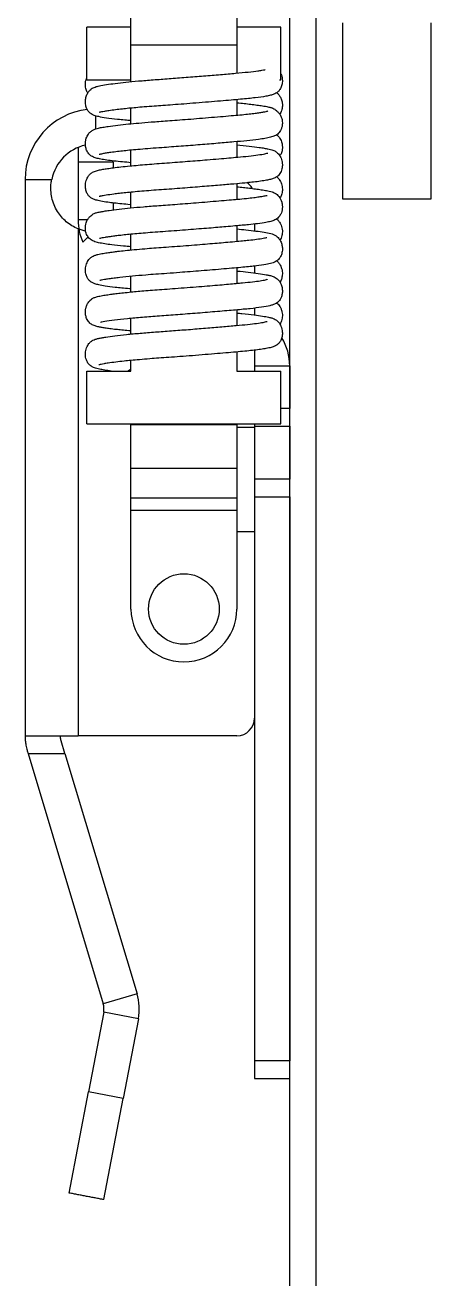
# Model space of a CAD drawing. Extents: x -18489 to 195597, y -1599 to 112111.
# Drawn here: x 15012.29 to 15014.59, y 26354.89 to 26362 of the extents above; entities that cross this region are included whole.
import ezdxf

# ---------------------------------------------------------------- set-up
doc = ezdxf.new("R2010")
doc.units = 0
doc.header["$LTSCALE"] = 100
doc.layers.add('188K-SM-07-F10-MECH-CR PIPE-Y2257103$0$AP7P1-SM-08-FNN-120-A(4)-SMP$0$15P6-SM-08-FNN-320-A(10)-UIS-TCM$0$15P6-SM-08-FNN-00-(@10)170308-MIC$0$0-CDS', color=140, linetype='Continuous')

# ---------------------------------------------------------------- blocks, each defined once
blk = doc.blocks.new('188K-SM-07-F10-MECH-CR PIPE-Y2257103$0$CDS-CVD')
at = {"layer": '188K-SM-07-F10-MECH-CR PIPE-Y2257103$0$AP7P1-SM-08-FNN-120-A(4)-SMP$0$15P6-SM-08-FNN-320-A(10)-UIS-TCM$0$15P6-SM-08-FNN-00-(@10)170308-MIC$0$0-CDS', "ltscale": 0.1}
for p, q in [((15013.79, -72980.4769), (15013.79, -72972.4769)), ((15012.89, -72972.8769), (15012.89, -72972.5269)), ((15013.49, -72972.5269), (15013.49, -72972.8769)), ((15013.94, -72980.3269), (15013.94, -72972.6269)), ((15012.89, -72972.7769), (15012.64, -72972.7769)), ((15012.64, -72973.0769), (15012.64, -72972.7769)), ((15013.74, -72972.7769), (15013.49, -72972.7769)), ((15013.74, -72973.0769), (15013.74, -72972.7769)), ((15014.09, -72973.7522), (15014.09, -72972.7522)), ((15014.59, -72972.7522), (15014.59, -72973.7522)), ((15012.89, -72972.8769), (15013.49, -72972.8769)), ((15012.89, -72973.0858), (15012.89, -72972.8769)), ((15013.49, -72972.8769), (15013.49, -72973.0368)), ((15012.89, -72973.0769), (15012.64, -72973.0769)), ((15013.74, -72973.0769), (15013.7319, -72973.0769)), ((15013.49, -72973.1874), (15013.49, -72973.2754)), ((15012.69, -72973.3543), (15012.69, -72973.279)), ((15012.89, -72973.3243), (15012.89, -72973.2357)), ((15013.49, -72973.426), (15013.49, -72973.514)), ((15012.59, -72973.4591), (15012.59, -72973.5399)), ((15012.89, -72973.5628), (15012.89, -72973.4743)), ((15012.59, -72973.5399), (15012.79, -72973.5399)), ((15012.59, -72973.5399), (15012.59, -72973.8701)), ((15012.79, -72973.5399), (15012.79, -72973.5739)), ((15012.29, -72973.6399), (15012.29, -72976.7959)), ((15012.29, -72973.6399), (15012.4409, -72973.6399)), ((15012.89, -72973.8014), (15012.89, -72973.7129)), ((15013.49, -72973.6646), (15013.49, -72973.7526)), ((15012.79, -72973.7738), (15012.79, -72973.8127)), ((15014.59, -72973.7522), (15014.09, -72973.7522)), ((15012.6437, -72973.8701), (15012.59, -72973.8701)), ((15012.6296, -72973.9335), (15012.59, -72973.9208)), ((15012.59, -72973.9208), (15012.59, -72976.7959)), ((15012.6329, -72973.9343), (15012.6296, -72973.9335)), ((15013.49, -72973.9032), (15013.49, -72973.9911)), ((15013.59, -72973.8932), (15013.59, -72973.9318)), ((15012.648, -72973.9665), (15012.6177, -72973.9961)), ((15012.89, -72974.04), (15012.89, -72973.9514)), ((15013.49, -72974.1417), (15013.49, -72974.2297)), ((15013.59, -72974.1318), (15013.59, -72974.1705)), ((15012.89, -72974.2785), (15012.89, -72974.19)), ((15012.89, -72974.5172), (15012.89, -72974.4287)), ((15013.49, -72974.3803), (15013.49, -72974.4683)), ((15013.59, -72974.3701), (15013.59, -72974.4089)), ((15013.59, -72974.4067), (15013.5948, -72974.4096)), ((15013.49, -72974.6188), (15013.49, -72974.7269)), ((15013.59, -72974.6089), (15013.59, -72974.7269)), ((15012.8705, -72974.7269), (15012.8871, -72974.7169)), ((15012.8871, -72974.7169), (15012.89, -72974.7145)), ((15012.89, -72974.7269), (15012.89, -72974.6671)), ((15013.59, -72974.6966), (15013.79, -72974.6966)), ((15013.79, -72974.6966), (15013.79, -72974.9399)), ((15012.64, -72975.0269), (15012.64, -72974.7269)), ((15012.64, -72974.7269), (15012.89, -72974.7269)), ((15013.49, -72974.7269), (15013.74, -72974.7269)), ((15013.74, -72975.0269), (15013.74, -72974.7269)), ((15013.79, -72974.9399), (15013.74, -72974.9399)), ((15013.79, -72975.0399), (15013.79, -72974.9399)), ((15012.64, -72975.0269), (15013.74, -72975.0269)), ((15012.89, -72975.0319), (15012.89, -72975.0269)), ((15013.49, -72975.0319), (15012.89, -72975.0319)), ((15012.89, -72975.2794), (15012.89, -72975.0319)), ((15013.49, -72975.0269), (15013.49, -72975.0319)), ((15013.49, -72975.0319), (15013.49, -72975.2794)), ((15013.59, -72975.0469), (15013.49, -72975.0469)), ((15013.59, -72975.0269), (15013.59, -72975.0399)), ((15013.59, -72975.0399), (15013.59, -72975.3399)), ((15013.59, -72975.0399), (15013.79, -72975.0399)), ((15013.79, -72975.0399), (15013.79, -72975.3399)), ((15013.49, -72975.2794), (15012.89, -72975.2794)), ((15012.89, -72975.4476), (15012.89, -72975.2794)), ((15013.49, -72975.2794), (15013.49, -72975.4476)), ((15013.59, -72975.3399), (15013.59, -72975.4399)), ((15013.79, -72975.3399), (15013.59, -72975.3399)), ((15013.79, -72975.4399), (15013.79, -72975.3399)), ((15013.49, -72975.4476), (15012.89, -72975.4476)), ((15012.89, -72975.5183), (15012.89, -72975.4476)), ((15013.49, -72975.4476), (15013.49, -72975.5183)), ((15013.59, -72975.4399), (15013.79, -72975.4399)), ((15013.59, -72975.4399), (15013.59, -72975.6399)), ((15013.79, -72975.4399), (15013.79, -72978.6399)), ((15013.49, -72975.5183), (15012.89, -72975.5183)), ((15012.89, -72976.0769), (15012.89, -72975.5183)), ((15013.49, -72975.5183), (15013.49, -72976.0769)), ((15013.59, -72975.6399), (15013.49, -72975.6399)), ((15013.59, -72975.6399), (15013.59, -72976.6959)), ((15013.59, -72976.6959), (15013.59, -72978.6399)), ((15012.29, -72976.7959), (15012.59, -72976.7959)), ((15012.5156, -72976.8959), (15012.4942, -72976.8246)), ((15013.49, -72976.7959), (15012.59, -72976.7959)), ((15012.3026, -72976.8821), (15012.3067, -72976.8959)), ((15012.3067, -72976.8959), (15012.5156, -72976.8959)), ((15012.3067, -72976.8959), (15012.7329, -72978.3165)), ((15012.5156, -72976.8959), (15012.9245, -72978.2591)), ((15012.9245, -72978.2591), (15012.7329, -72978.3165)), ((15012.7354, -72978.364), (15012.6494, -72978.8153)), ((15012.9319, -72978.4014), (15012.7354, -72978.364)), ((15012.9319, -72978.4014), (15012.8459, -72978.8527)), ((15013.79, -72978.6399), (15013.59, -72978.6399)), ((15013.59, -72978.6399), (15013.59, -72978.7399)), ((15013.79, -72978.7399), (15013.79, -72978.6399)), ((15013.59, -72978.7399), (15013.79, -72978.7399)), ((15012.54, -72979.3899), (15012.6494, -72978.8153)), ((15012.8459, -72978.8527), (15012.6494, -72978.8153)), ((15012.7364, -72979.4274), (15012.8459, -72978.8527))]:
    blk.add_line(p, q, dxfattribs=at)
blk.add_circle((15013.19, -72976.0769), 0.2, dxfattribs=at)
for centre, radius, start, end in [((15012.69, -72973.6399), 0.4, 96.63321, 180), ((15012.6858, -72973.6899), 0.25, 102.42631, 168.46304), ((15013.49, -72973.7399), 0.1, 29.71571, 55.29168), ((15012.89, -72973.8701), 0.3, 180, 204.84126), ((15013.49, -72974.6966), 0.3, 0, 31.62092), ((15013.19, -72976.0769), 0.3, 180, 0), ((15013.49, -72976.6959), 0.1, 270, 0), ((15012.6371, -72978.3453), 0.3, 349.2157, 16.69924), ((15012.6371, -72978.3453), 0.1, 349.2157, 16.69924)]:
    blk.add_arc(centre, radius, start, end, dxfattribs=at)
for points, knots in [([(15012.89, -72973.3067), (15012.8782, -72973.3056), (15012.8514, -72973.3032), (15012.8025, -72973.2986), (15012.7504, -72973.2922), (15012.7081, -72973.2847), (15012.6831, -72973.2778), (15012.6691, -72973.2715), (15012.6591, -72973.2646), (15012.6497, -72973.2555), (15012.6417, -72973.2435), (15012.6362, -72973.2301), (15012.6329, -72973.2171), (15012.6313, -72973.2025), (15012.6322, -72973.185), (15012.6374, -72973.1641), (15012.6468, -72973.1458), (15012.6579, -72973.1328), (15012.6705, -72973.1225), (15012.6884, -72973.1144), (15012.712, -72973.1089), (15012.7493, -72973.1021), (15012.7997, -72973.0953), (15012.8603, -72973.0884), (15012.9326, -72973.0815), (15013.0153, -72973.0747), (15013.1066, -72973.0683), (15013.2035, -72973.0609), (15013.3026, -72973.053), (15013.3981, -72973.0451), (15013.4841, -72973.0374), (15013.5565, -72973.0309), (15013.6037, -72973.025), (15013.631, -72973.0214), (15013.6484, -72973.0171), (15013.6497, -72973.0191), (15013.6502, -72973.0199)], [0, 0, 0, 0, 0.0216332, 0.0493934, 0.1006611, 0.1456836, 0.1823953, 0.2080043, 0.2165915, 0.2261451, 0.2383992, 0.2450857, 0.2522103, 0.2612902, 0.272449, 0.2856435, 0.2970558, 0.3062877, 0.3147216, 0.342295, 0.3753876, 0.4198985, 0.461335, 0.5032892, 0.547476, 0.5930912, 0.639367, 0.6876992, 0.7375895, 0.7880403, 0.8379718, 0.886055, 0.9346656, 0.9592734, 0.983866, 1, 1, 1, 1]), ([(15012.6457, -72973.1498), (15012.6456, -72973.1496), (15012.6415, -72973.1447), (15012.6351, -72973.1291), (15012.6312, -72973.108), (15012.6321, -72973.0907), (15012.6338, -72973.0764), (15012.6382, -72973.0672), (15012.64, -72973.0637)], [0, 0, 0, 0, 0.007946, 0.251841, 0.531224, 0.699159, 0.88281, 1, 1, 1, 1]), ([(15013.74, -72973.0437), (15013.7417, -72973.0472), (15013.7461, -72973.0564), (15013.7479, -72973.0707), (15013.7486, -72973.0879), (15013.745, -72973.1095), (15013.7357, -72973.1291), (15013.7257, -72973.1411), (15013.7172, -72973.148), (15013.7096, -72973.1527), (15013.6983, -72973.1577), (15013.6806, -72973.163), (15013.649, -72973.1697), (15013.6059, -72973.1759), (15013.5554, -72973.1814), (15013.5101, -72973.1856), (15013.4574, -72973.1904), (15013.3968, -72973.1956), (15013.3295, -72973.2012), (15013.2594, -72973.2068), (15013.1912, -72973.2121), (15013.1287, -72973.2168), (15013.0728, -72973.2208), (15013.0184, -72973.2247), (15012.9666, -72973.2288), (15012.9188, -72973.2329), (15012.8775, -72973.2368), (15012.8387, -72973.2409), (15012.7998, -72973.2454), (15012.7659, -72973.2499), (15012.7398, -72973.254), (15012.7228, -72973.2573), (15012.7135, -72973.2591), (15012.7087, -72973.2607), (15012.7095, -72973.2598), (15012.7097, -72973.2596)], [0, 0, 0, 0, 0.007971, 0.020461, 0.031883, 0.050886, 0.067474, 0.081264, 0.091287, 0.104327, 0.129534, 0.163564, 0.204744, 0.272031, 0.307549, 0.344745, 0.384757, 0.427466, 0.472621, 0.518684, 0.561608, 0.600866, 0.636359, 0.668439, 0.70761, 0.742301, 0.772149, 0.803375, 0.840052, 0.881864, 0.915932, 0.94667, 0.97238, 0.993303, 1, 1, 1, 1]), ([(15013.7162, -72973.1483), (15013.7181, -72973.1498), (15013.7226, -72973.1533), (15013.7331, -72973.1659), (15013.7425, -72973.1841), (15013.7477, -72973.205), (15013.7486, -72973.2224), (15013.747, -72973.2371), (15013.7437, -72973.2501), (15013.7392, -72973.2613), (15013.7352, -72973.267), (15013.733, -72973.27)], [0, 0, 0, 0, 0.0825871, 0.1946979, 0.3332862, 0.4935188, 0.6290301, 0.7392952, 0.8258143, 0.9070143, 1, 1, 1, 1]), ([(15013.49, -72973.205), (15013.4941, -72973.2054), (15013.5122, -72973.2071), (15013.5417, -72973.2103), (15013.5791, -72973.2146), (15013.6138, -72973.2192), (15013.6403, -72973.2232), (15013.6589, -72973.2265), (15013.6709, -72973.229), (15013.68, -72973.2312), (15013.6861, -72973.2329), (15013.6952, -72973.2365), (15013.7065, -72973.2429), (15013.7202, -72973.2539), (15013.7329, -72973.2682), (15013.7422, -72973.2849), (15013.747, -72973.3014), (15013.7488, -72973.3187), (15013.7469, -72973.3386), (15013.7419, -72973.3551), (15013.7335, -72973.3705), (15013.7254, -72973.3797), (15013.7159, -72973.3874), (15013.7018, -72973.3947), (15013.6818, -72973.401), (15013.6511, -72973.4076), (15013.6077, -72973.4143), (15013.5493, -72973.4207), (15013.4727, -72973.4276), (15013.3835, -72973.4354), (15013.282, -72973.4436), (15013.1916, -72973.4506), (15013.1188, -72973.4561), (15013.0605, -72973.4603), (15013.0011, -72973.4645), (15012.9433, -72973.4693), (15012.8934, -72973.4738), (15012.8504, -72973.4782), (15012.8109, -72973.4826), (15012.7771, -72973.4869), (15012.7491, -72973.4911), (15012.729, -72973.4946), (15012.7167, -72973.4971), (15012.7101, -72973.4988), (15012.7096, -72973.4986), (15012.7094, -72973.4985)], [0, 0, 0, 0, 0.0072519, 0.0316784, 0.0577556, 0.0853401, 0.1142307, 0.1320864, 0.1462018, 0.1567029, 0.1637464, 0.1679362, 0.1763124, 0.1879963, 0.2054631, 0.2236873, 0.2379458, 0.2477851, 0.2588742, 0.268606, 0.2776132, 0.288712, 0.3041372, 0.3238348, 0.356195, 0.3899492, 0.4227712, 0.4697777, 0.5159917, 0.5646161, 0.6160143, 0.6691209, 0.6959545, 0.7225655, 0.755855, 0.78722, 0.8162908, 0.8427605, 0.8686879, 0.8992298, 0.9251034, 0.9507578, 0.9722167, 0.9895984, 1, 1, 1, 1]), ([(15012.89, -72973.5453), (15012.8738, -72973.5438), (15012.8392, -72973.5407), (15012.7933, -72973.5361), (15012.7519, -72973.5307), (15012.718, -72973.525), (15012.6933, -72973.5194), (15012.6739, -72973.513), (15012.655, -72973.5005), (15012.6413, -72973.4826), (15012.6335, -72973.4613), (15012.631, -72973.438), (15012.6327, -72973.4214), (15012.6367, -72973.4062), (15012.6421, -72973.393), (15012.6507, -72973.3792), (15012.663, -72973.3666), (15012.6809, -72973.3558), (15012.7055, -72973.3486), (15012.7292, -72973.3442), (15012.765, -72973.3385), (15012.8125, -72973.3323), (15012.872, -72973.3259), (15012.9356, -72973.3199), (15012.9944, -72973.315), (15013.0495, -72973.3109), (15013.0984, -72973.3074), (15013.1533, -72973.3033), (15013.2143, -72973.2986), (15013.2801, -72973.2934), (15013.3479, -72973.2878), (15013.4128, -72973.2823), (15013.4705, -72973.2772), (15013.5194, -72973.2728), (15013.5603, -72973.2689), (15013.594, -72973.2649), (15013.6211, -72973.2611), (15013.6417, -72973.2575), (15013.6559, -72973.2544), (15013.6643, -72973.2519), (15013.6655, -72973.2517), (15013.666, -72973.2516)], [0, 0, 0, 0, 0.029191, 0.062613, 0.095741, 0.128308, 0.160011, 0.19021, 0.211289, 0.229815, 0.24391, 0.254654, 0.266198, 0.272923, 0.280274, 0.288826, 0.304605, 0.323984, 0.355062, 0.38448, 0.413999, 0.457699, 0.496905, 0.53102, 0.569465, 0.591422, 0.615515, 0.642355, 0.671919, 0.704092, 0.738633, 0.773586, 0.806297, 0.836541, 0.864758, 0.892001, 0.918048, 0.942669, 0.965683, 0.985359, 1, 1, 1, 1]), ([(15013.7149, -72973.3873), (15013.7175, -72973.3889), (15013.7229, -72973.3921), (15013.7308, -72973.4018), (15013.7378, -72973.413), (15013.7432, -72973.4262), (15013.7472, -72973.4414), (15013.7489, -72973.4581), (15013.7464, -72973.4811), (15013.7409, -72973.4978), (15013.7355, -72973.5045), (15013.7337, -72973.5068)], [0, 0, 0, 0, 0.110343, 0.228033, 0.327806, 0.413574, 0.492037, 0.626711, 0.752059, 0.916508, 1, 1, 1, 1]), ([(15012.89, -72973.7838), (15012.8886, -72973.7837), (15012.8695, -72973.782), (15012.8375, -72973.779), (15012.7947, -72973.7746), (15012.7543, -72973.7695), (15012.7187, -72973.7637), (15012.6925, -72973.7576), (15012.6768, -72973.7523), (15012.6673, -72973.7473), (15012.661, -72973.7432), (15012.6516, -72973.7348), (15012.642, -72973.7218), (15012.6334, -72973.7004), (15012.6311, -72973.6793), (15012.6326, -72973.6614), (15012.6371, -72973.6422), (15012.6453, -72973.6252), (15012.6546, -72973.6135), (15012.6601, -72973.6081), (15012.666, -72973.6032), (15012.6732, -72973.5986), (15012.6827, -72973.5942), (15012.694, -72973.5905), (15012.7094, -72973.5866), (15012.7298, -72973.5827), (15012.7569, -72973.5783), (15012.7908, -72973.5737), (15012.833, -72973.5686), (15012.8803, -72973.5637), (15012.9304, -72973.559), (15012.981, -72973.5547), (15013.0358, -72973.5504), (15013.0935, -72973.5464), (15013.1525, -72973.5419), (15013.2109, -72973.5375), (15013.2675, -72973.533), (15013.3268, -72973.5282), (15013.3866, -72973.5231), (15013.4445, -72973.5181), (15013.502, -72973.5129), (15013.5595, -72973.5076), (15013.6127, -72973.5011), (15013.6451, -72973.4954), (15013.6603, -72973.4919), (15013.6653, -72973.4901), (15013.6652, -72973.4906), (15013.6651, -72973.4907)], [0, 0, 0, 0, 0.002357, 0.03238, 0.061206, 0.089794, 0.127203, 0.161495, 0.18762, 0.201562, 0.21064, 0.2183, 0.229215, 0.242008, 0.257046, 0.266222, 0.275238, 0.289468, 0.294445, 0.298131, 0.301633, 0.312687, 0.32935, 0.34535, 0.360888, 0.387611, 0.414062, 0.441604, 0.472062, 0.505205, 0.531616, 0.559123, 0.587475, 0.616367, 0.645088, 0.673322, 0.700836, 0.727425, 0.761139, 0.792621, 0.821693, 0.862133, 0.905864, 0.953452, 0.976527, 0.99456, 1, 1, 1, 1]), ([(15013.49, -72973.4436), (15013.5138, -72973.446), (15013.5618, -72973.4508), (15013.6115, -72973.4573), (15013.6452, -72973.4626), (15013.6657, -72973.4664), (15013.6815, -72973.47), (15013.6935, -72973.4734), (15013.7042, -72973.4779), (15013.7127, -72973.4831), (15013.7207, -72973.4893), (15013.7321, -72973.5019), (15013.7405, -72973.5174), (15013.7463, -72973.5358), (15013.7491, -72973.5566), (15013.7462, -72973.5844), (15013.7341, -72973.6101), (15013.7163, -72973.6266), (15013.6959, -72973.636), (15013.6765, -72973.6411), (15013.6499, -72973.6465), (15013.6164, -72973.6516), (15013.5772, -72973.6564), (15013.5307, -72973.6609), (15013.4713, -72973.6663), (15013.406, -72973.672), (15013.3451, -72973.677), (15013.2937, -72973.6812), (15013.2386, -72973.6856), (15013.1807, -72973.69), (15013.1213, -72973.6945), (15013.062, -72973.6987), (15013.0047, -72973.7028), (15012.9513, -72973.7072), (15012.9031, -72973.7115), (15012.8607, -72973.7157), (15012.8242, -72973.7196), (15012.7851, -72973.7244), (15012.7476, -72973.7297), (15012.7229, -72973.7343), (15012.712, -72973.7367), (15012.7101, -72973.737), (15012.7092, -72973.7371)], [0, 0, 0, 0, 0.044042, 0.088749, 0.116132, 0.139299, 0.157797, 0.177421, 0.191257, 0.202397, 0.211037, 0.219612, 0.231124, 0.239091, 0.249856, 0.264391, 0.284126, 0.307714, 0.33396, 0.361796, 0.388681, 0.421703, 0.451447, 0.478009, 0.516409, 0.560563, 0.584917, 0.610656, 0.637639, 0.665682, 0.694563, 0.724022, 0.753443, 0.782067, 0.809619, 0.835868, 0.860629, 0.883772, 0.924852, 0.962054, 0.981198, 1, 1, 1, 1]), ([(15012.59, -72973.9208), (15012.5782, -72973.9153), (15012.5544, -72973.9041), (15012.5229, -72973.8808), (15012.4954, -72973.8534), (15012.472, -72973.8216), (15012.4532, -72973.7848), (15012.4406, -72973.7444), (15012.435, -72973.7021), (15012.436, -72973.6671), (15012.4397, -72973.6466), (15012.4409, -72973.6399)], [0, 0, 0, 0, 0.1114966, 0.2267332, 0.3380878, 0.4521097, 0.5746099, 0.700828, 0.8190672, 0.9418079, 1, 1, 1, 1]), ([(15013.7161, -72973.6251), (15013.7162, -72973.6252), (15013.7173, -72973.6259), (15013.7199, -72973.6282), (15013.7253, -72973.6335), (15013.7347, -72973.6453), (15013.7428, -72973.6622), (15013.7473, -72973.6814), (15013.7488, -72973.6993), (15013.7464, -72973.7201), (15013.7397, -72973.7386), (15013.7345, -72973.7453), (15013.7333, -72973.747)], [0, 0, 0, 0, 0.005692, 0.051211, 0.099117, 0.163819, 0.348772, 0.46596, 0.585236, 0.780698, 0.946982, 1, 1, 1, 1]), ([(15013.49, -72973.6821), (15013.493, -72973.6824), (15013.5094, -72973.6839), (15013.5359, -72973.6868), (15013.5712, -72973.6907), (15013.6054, -72973.6951), (15013.6382, -72973.6999), (15013.663, -72973.7044), (15013.6817, -72973.7085), (15013.6961, -72973.7131), (15013.7053, -72973.7167), (15013.7183, -72973.7258), (15013.7331, -72973.7411), (15013.7438, -72973.7629), (15013.7482, -72973.7865), (15013.7484, -72973.8045), (15013.7453, -72973.8223), (15013.738, -72973.8409), (15013.7251, -72973.8583), (15013.7052, -72973.8712), (15013.6823, -72973.8785), (15013.6531, -72973.8847), (15013.6109, -72973.8911), (15013.5639, -72973.8964), (15013.5202, -72973.9004), (15013.4776, -72973.9043), (15013.431, -72973.9084), (15013.3813, -72973.9126), (15013.3303, -72973.9168), (15013.2741, -72973.9214), (15013.2134, -72973.9261), (15013.1499, -72973.9309), (15013.0869, -72973.9355), (15013.0271, -72973.9397), (15012.9725, -72973.944), (15012.9232, -72973.9482), (15012.8796, -72973.9523), (15012.842, -72973.9562), (15012.8103, -72973.9599), (15012.7841, -72973.9632), (15012.7613, -72973.9664), (15012.7417, -72973.9694), (15012.7249, -72973.9725), (15012.7159, -72973.9739), (15012.7106, -72973.9754), (15012.711, -72973.9748), (15012.7111, -72973.9746)], [0, 0, 0, 0, 0.00538, 0.028648, 0.051662, 0.077986, 0.107438, 0.139017, 0.160392, 0.179447, 0.196747, 0.204884, 0.213849, 0.235115, 0.245611, 0.255449, 0.265909, 0.275856, 0.294038, 0.321766, 0.352362, 0.383639, 0.426479, 0.464234, 0.487227, 0.512789, 0.541964, 0.566205, 0.592394, 0.620404, 0.650046, 0.68106, 0.712813, 0.742691, 0.77137, 0.798859, 0.824913, 0.849336, 0.871988, 0.892777, 0.911835, 0.93263, 0.956331, 0.982628, 0.996439, 1, 1, 1, 1]), ([(15012.89, -72974.0224), (15012.8758, -72974.0211), (15012.8353, -72974.0175), (15012.7858, -72974.0124), (15012.7393, -72974.0058), (15012.7053, -72973.9992), (15012.6816, -72973.9928), (15012.6605, -72973.9815), (15012.6447, -72973.9654), (15012.6352, -72973.9447), (15012.6318, -72973.9254), (15012.6314, -72973.9028), (15012.6364, -72973.8828), (15012.6463, -72973.8637), (15012.659, -72973.8476), (15012.6792, -72973.8334), (15012.6948, -72973.8289), (15012.7142, -72973.8241), (15012.737, -72973.8201), (15012.7716, -72973.8147), (15012.8205, -72973.8085), (15012.8867, -72973.8015), (15012.962, -72973.7947), (15013.0342, -72973.7891), (15013.0995, -72973.7845), (15013.1545, -72973.7804), (15013.2139, -72973.7758), (15013.2767, -72973.7708), (15013.3409, -72973.7656), (15013.4028, -72973.7603), (15013.4584, -72973.7555), (15013.5098, -72973.7508), (15013.5555, -72973.7465), (15013.5942, -72973.742), (15013.6209, -72973.7381), (15013.6389, -72973.7349), (15013.6521, -72973.7322), (15013.6598, -72973.7302), (15013.6608, -72973.7308), (15013.6614, -72973.731)], [0, 0, 0, 0, 0.025343, 0.072169, 0.105663, 0.140854, 0.176507, 0.20126, 0.223408, 0.24307, 0.251628, 0.259375, 0.280208, 0.293349, 0.305052, 0.321618, 0.341572, 0.368099, 0.394078, 0.420263, 0.465505, 0.507099, 0.548947, 0.595292, 0.6204, 0.647561, 0.676712, 0.707716, 0.740352, 0.77399, 0.805511, 0.834134, 0.868093, 0.89887, 0.926244, 0.944328, 0.960776, 0.9799, 1, 1, 1, 1]), ([(15013.7139, -72973.8639), (15013.7166, -72973.8658), (15013.7238, -72973.8707), (15013.7336, -72973.8839), (15013.7435, -72973.9027), (15013.7485, -72973.9228), (15013.7481, -72973.9454), (15013.7447, -72973.9644), (15013.7394, -72973.9785), (15013.7343, -72973.9839), (15013.7339, -72973.9843)], [0, 0, 0, 0, 0.0791483, 0.2080299, 0.352743, 0.5821739, 0.6674839, 0.7617272, 0.9782545, 1, 1, 1, 1]), ([(15013.49, -72973.9208), (15013.5076, -72973.9225), (15013.5476, -72973.9264), (15013.5992, -72973.9327), (15013.6477, -72973.9399), (15013.6768, -72973.9457), (15013.6966, -72973.9515), (15013.7096, -72973.9582), (15013.7187, -72973.9648), (15013.729, -72973.9753), (15013.7395, -72973.9921), (15013.7465, -72974.0129), (15013.7486, -72974.0322), (15013.7477, -72974.0477), (15013.7448, -72974.0614), (15013.7395, -72974.0759), (15013.7316, -72974.089), (15013.7207, -72974.0999), (15013.712, -72974.1056), (15013.7017, -72974.1107), (15013.6842, -72974.1166), (15013.6541, -72974.1232), (15013.611, -72974.1296), (15013.5654, -72974.1347), (15013.5235, -72974.1387), (15013.4741, -72974.1432), (15013.4169, -72974.1482), (15013.3543, -72974.1534), (15013.2899, -72974.1587), (15013.2272, -72974.1636), (15013.162, -72974.1686), (15013.0962, -72974.1735), (15013.0316, -72974.178), (15012.9651, -72974.1831), (15012.8945, -72974.1893), (15012.8355, -72974.1954), (15012.7927, -72974.2006), (15012.7633, -72974.2046), (15012.7396, -72974.2084), (15012.7234, -72974.2112), (15012.7158, -72974.2133), (15012.7119, -72974.213), (15012.7127, -72974.213), (15012.7127, -72974.213)], [0, 0, 0, 0, 0.032282, 0.07315, 0.115469, 0.160572, 0.181096, 0.199233, 0.207719, 0.216352, 0.226863, 0.239545, 0.251698, 0.261259, 0.268851, 0.275533, 0.287968, 0.297851, 0.30955, 0.326172, 0.347841, 0.388677, 0.436604, 0.462775, 0.49037, 0.520424, 0.553023, 0.586885, 0.619439, 0.650344, 0.679404, 0.715061, 0.747244, 0.777351, 0.820208, 0.867192, 0.892434, 0.918638, 0.945248, 0.968111, 0.986279, 0.999986, 1, 1, 1, 1]), ([(15012.89, -72974.261), (15012.8875, -72974.2608), (15012.8687, -72974.2591), (15012.8387, -72974.2563), (15012.7903, -72974.2514), (15012.7453, -72974.2456), (15012.7087, -72974.2389), (15012.6859, -72974.2329), (15012.6709, -72974.2266), (15012.662, -72974.2212), (15012.6524, -72974.2126), (15012.643, -72974.2006), (15012.6342, -72974.1805), (15012.6305, -72974.1542), (15012.6337, -72974.1279), (15012.644, -72974.1043), (15012.6537, -72974.0917), (15012.6596, -72974.0856), (15012.664, -72974.082), (15012.6689, -72974.0785), (15012.6763, -72974.0743), (15012.6873, -72974.0699), (15012.7051, -72974.065), (15012.7302, -72974.0598), (15012.7606, -72974.0549), (15012.7889, -72974.0511), (15012.8195, -72974.0473), (15012.8583, -72974.043), (15012.9093, -72974.038), (15012.9641, -72974.0332), (15013.0202, -72974.0287), (15013.0762, -72974.0248), (15013.1372, -72974.0202), (15013.2012, -72974.0154), (15013.2644, -72974.0104), (15013.3234, -72974.0056), (15013.377, -72974.0011), (15013.4291, -72973.9966), (15013.4779, -72973.9923), (15013.5217, -72973.9882), (15013.5642, -72973.9841), (15013.6054, -72973.9792), (15013.6356, -72973.9741), (15013.6527, -72973.971), (15013.6615, -72973.9679), (15013.6608, -72973.9693), (15013.6606, -72973.9696)], [0, 0, 0, 0, 0.004352, 0.032602, 0.058409, 0.104775, 0.143033, 0.173563, 0.197096, 0.213435, 0.220501, 0.230945, 0.243638, 0.258466, 0.276849, 0.292077, 0.297527, 0.30165, 0.305726, 0.312325, 0.325357, 0.34308, 0.365269, 0.397979, 0.425533, 0.44767, 0.466947, 0.495353, 0.526774, 0.560851, 0.587861, 0.615999, 0.646406, 0.678671, 0.709946, 0.739621, 0.767466, 0.793327, 0.824572, 0.852096, 0.876371, 0.91319, 0.953201, 0.974256, 0.994691, 1, 1, 1, 1]), ([(15013.7163, -72974.1024), (15013.7165, -72974.1025), (15013.7175, -72974.1033), (15013.7203, -72974.1057), (15013.7262, -72974.1116), (15013.7359, -72974.1243), (15013.7439, -72974.1423), (15013.7477, -72974.1618), (15013.7487, -72974.1794), (15013.7456, -72974.2002), (15013.7391, -72974.2167), (15013.7349, -72974.2222), (15013.7344, -72974.2228)], [0, 0, 0, 0, 0.009398, 0.062149, 0.115528, 0.18607, 0.383172, 0.505597, 0.621974, 0.813909, 0.978208, 1, 1, 1, 1]), ([(15012.89, -72974.4996), (15012.8856, -72974.4992), (15012.867, -72974.4975), (15012.8386, -72974.4949), (15012.8025, -72974.4913), (15012.7709, -72974.4876), (15012.7436, -72974.4838), (15012.7224, -72974.4802), (15012.7007, -72974.4756), (15012.6794, -72974.4688), (15012.6648, -72974.4617), (15012.653, -72974.4516), (15012.6452, -72974.442), (15012.6376, -72974.4278), (15012.632, -72974.4078), (15012.6313, -72974.389), (15012.6336, -72974.3711), (15012.6385, -72974.3546), (15012.646, -72974.3401), (15012.6526, -72974.3318), (15012.6573, -72974.3273), (15012.6598, -72974.3251), (15012.6615, -72974.3237), (15012.663, -72974.3225), (15012.6649, -72974.321), (15012.6676, -72974.3188), (15012.6688, -72974.3175), (15012.6724, -72974.3148), (15012.6797, -72974.3109), (15012.6948, -72974.3058), (15012.7195, -72974.3003), (15012.7494, -72974.2952), (15012.7806, -72974.2907), (15012.8125, -72974.2867), (15012.8483, -72974.2827), (15012.8878, -72974.2787), (15012.9308, -72974.2747), (15012.9755, -72974.2708), (15013.0255, -72974.2669), (15013.0811, -72974.263), (15013.1427, -72974.2584), (15013.2085, -72974.2534), (15013.2744, -72974.2481), (15013.3365, -72974.2431), (15013.3926, -72974.2383), (15013.4423, -72974.234), (15013.4852, -72974.2302), (15013.5324, -72974.2258), (15013.58, -72974.2211), (15013.6257, -72974.2145), (15013.6492, -72974.2106), (15013.6632, -72974.2061), (15013.6628, -72974.2071), (15013.6626, -72974.2074)], [0, 0, 0, 0, 0.007579, 0.032258, 0.054598, 0.081635, 0.105201, 0.12665, 0.14679, 0.171227, 0.199292, 0.212165, 0.223278, 0.232545, 0.244663, 0.256417, 0.265238, 0.27377, 0.281337, 0.288137, 0.290892, 0.291998, 0.293002, 0.294002, 0.295102, 0.2979, 0.305851, 0.314891, 0.329988, 0.359386, 0.391395, 0.420717, 0.446626, 0.469042, 0.492634, 0.519847, 0.542488, 0.566856, 0.592732, 0.620089, 0.650035, 0.682562, 0.714899, 0.745689, 0.774671, 0.801671, 0.826589, 0.849391, 0.89008, 0.927996, 0.969283, 0.991113, 1, 1, 1, 1]), ([(15013.49, -72974.1592), (15013.4911, -72974.1594), (15013.5148, -72974.1615), (15013.5574, -72974.1662), (15013.6137, -72974.1732), (15013.6519, -72974.1794), (15013.6757, -72974.1841), (15013.6934, -72974.1891), (15013.7076, -72974.196), (15013.7175, -72974.2026), (15013.7269, -72974.2118), (15013.7367, -72974.2251), (15013.7458, -72974.247), (15013.7488, -72974.2688), (15013.7474, -72974.2918), (15013.7403, -72974.3143), (15013.7275, -72974.333), (15013.7108, -72974.3454), (15013.6937, -72974.3522), (15013.672, -72974.358), (15013.632, -72974.3655), (15013.5781, -72974.3721), (15013.5265, -72974.377), (15013.4825, -72974.381), (15013.4334, -72974.3853), (15013.3803, -72974.3898), (15013.3246, -72974.3944), (15013.2679, -72974.399), (15013.2112, -72974.4034), (15013.1384, -72974.4089), (15013.0511, -72974.4151), (15012.9539, -72974.4225), (15012.8667, -72974.4306), (15012.7938, -72974.4387), (15012.7487, -72974.4453), (15012.7262, -72974.4494), (15012.7182, -72974.4512), (15012.7174, -72974.451), (15012.7173, -72974.451)], [0, 0, 0, 0, 0.002073, 0.041865, 0.086842, 0.13285, 0.155809, 0.179722, 0.192954, 0.20634, 0.217711, 0.227311, 0.242635, 0.255221, 0.266172, 0.279976, 0.298552, 0.320173, 0.343366, 0.367672, 0.418021, 0.469743, 0.496015, 0.523502, 0.552254, 0.581633, 0.610861, 0.639743, 0.668097, 0.69576, 0.748413, 0.799687, 0.851631, 0.904368, 0.956803, 0.980501, 0.996005, 1, 1, 1, 1]), ([(15013.7151, -72974.341), (15013.7153, -72974.3412), (15013.7157, -72974.3415), (15013.7169, -72974.3425), (15013.7184, -72974.3437), (15013.7201, -72974.3451), (15013.7226, -72974.3473), (15013.7273, -72974.3518), (15013.7339, -72974.3601), (15013.7414, -72974.3746), (15013.7463, -72974.3911), (15013.749, -72974.4114), (15013.7475, -72974.4304), (15013.7414, -72974.4494), (15013.7369, -72974.4585), (15013.7343, -72974.4617), (15013.7339, -72974.4622)], [0, 0, 0, 0, 0.010562, 0.025357, 0.038805, 0.052303, 0.067168, 0.104206, 0.195626, 0.297364, 0.412081, 0.530674, 0.742415, 0.8515, 0.97609, 1, 1, 1, 1]), ([(15013.49, -72974.3978), (15013.4998, -72974.3988), (15013.5361, -72974.4023), (15013.5869, -72974.4083), (15013.6358, -72974.4152), (15013.6662, -72974.4206), (15013.688, -72974.426), (15013.7004, -72974.4304), (15013.71, -72974.4356), (15013.7159, -72974.4397), (15013.7221, -72974.4452), (15013.7312, -72974.4551), (15013.7429, -72974.4756), (15013.7491, -72974.5036), (15013.7479, -72974.5289), (15013.7401, -72974.553), (15013.7304, -72974.5675), (15013.7205, -72974.577), (15013.7125, -72974.5825), (15013.7023, -72974.5876), (15013.6844, -72974.5935), (15013.6588, -72974.5991), (15013.6257, -72974.6044), (15013.5893, -72974.6091), (15013.5469, -72974.6136), (15013.4981, -72974.6181), (15013.4422, -72974.6231), (15013.3793, -72974.6285), (15013.3106, -72974.6342), (15013.2393, -72974.6398), (15013.1697, -72974.6451), (15013.1059, -72974.6499), (15013.0488, -72974.6539), (15012.9931, -72974.658), (15012.9399, -72974.6624), (15012.8913, -72974.6669), (15012.8456, -72974.6715), (15012.8008, -72974.6766), (15012.7635, -72974.6817), (15012.7369, -72974.686), (15012.7209, -72974.689), (15012.7103, -72974.6916), (15012.7087, -72974.6919), (15012.7078, -72974.692)], [0, 0, 0, 0, 0.01759, 0.065005, 0.1057631, 0.1430056, 0.1649563, 0.1866112, 0.1992239, 0.2075776, 0.210924, 0.2151868, 0.2280447, 0.2460191, 0.262153, 0.2754107, 0.2870045, 0.295447, 0.3037268, 0.3224593, 0.3500047, 0.3855352, 0.4139411, 0.4428067, 0.4719136, 0.5021191, 0.5340102, 0.5674252, 0.6021249, 0.6376942, 0.6715066, 0.7024042, 0.7303279, 0.7561349, 0.7878503, 0.8160494, 0.8404003, 0.8739503, 0.9104819, 0.9362448, 0.959672, 0.9790631, 1, 1, 1, 1]), ([(15012.7783, -72974.7269), (15012.7655, -72974.7252), (15012.7405, -72974.7219), (15012.7086, -72974.7159), (15012.6842, -72974.7094), (15012.6692, -72974.7027), (15012.6603, -72974.6967), (15012.6513, -72974.6888), (15012.6385, -72974.6716), (15012.6304, -72974.639), (15012.6323, -72974.6116), (15012.6412, -72974.5867), (15012.6509, -72974.5722), (15012.657, -72974.5653), (15012.663, -72974.5598), (15012.6682, -72974.556), (15012.6767, -72974.5511), (15012.6883, -72974.5465), (15012.7051, -72974.5419), (15012.7253, -72974.5378), (15012.7546, -72974.5329), (15012.7978, -72974.5269), (15012.8635, -72974.5195), (15012.941, -72974.5122), (15013.0272, -72974.5053), (15013.1198, -72974.4988), (15013.2163, -72974.4914), (15013.3137, -72974.4836), (15013.4058, -72974.4758), (15013.4864, -72974.4686), (15013.5524, -72974.4626), (15013.6033, -72974.4567), (15013.6344, -72974.4517), (15013.6515, -72974.4483), (15013.6608, -72974.4456), (15013.6614, -72974.446), (15013.6617, -72974.4462)], [0, 0, 0, 0, 0.033749, 0.065959, 0.105376, 0.13345, 0.143203, 0.152503, 0.17219, 0.191617, 0.211755, 0.22949, 0.236105, 0.241172, 0.245119, 0.253013, 0.264832, 0.286662, 0.312074, 0.336755, 0.360678, 0.407887, 0.456841, 0.506807, 0.556686, 0.606045, 0.657299, 0.709687, 0.762176, 0.812889, 0.859395, 0.904191, 0.94734, 0.968069, 0.987715, 1, 1, 1, 1]), ([(15012.29, -72976.7959), (15012.2899, -72976.797), (15012.2899, -72976.7992), (15012.2904, -72976.8164), (15012.293, -72976.8414), (15012.2977, -72976.8651), (15012.3017, -72976.8788), (15012.3026, -72976.8821)], [0, 0, 0, 0, 0.23339, 0.466809, 0.699076, 0.926982, 1, 1, 1, 1]), ([(15012.4942, -72976.8246), (15012.4927, -72976.818), (15012.4897, -72976.8047), (15012.49, -72976.7968), (15012.49, -72976.7961), (15012.49, -72976.7959)], [0, 0, 0, 0, 0.406198, 0.8110411, 1, 1, 1, 1])]:
    blk.add_open_spline(points, degree=3, knots=knots, dxfattribs=at)
blk.add_open_spline([(15012.7364, -72979.4274), (15012.54, -72979.3899)], degree=1, dxfattribs=at)
blk = doc.blocks.new('188K-SM-07-F10-MECH-CR PIPE-Y2257103')
blk.add_blockref('188K-SM-07-F10-MECH-CR PIPE-Y2257103$0$CDS-CVD', (0, 99334.7631))

msp = doc.modelspace()

# ---------------------------------------------------------------- block references
msp.add_blockref('188K-SM-07-F10-MECH-CR PIPE-Y2257103', (0, 0))

doc.saveas('drawing.dxf')
